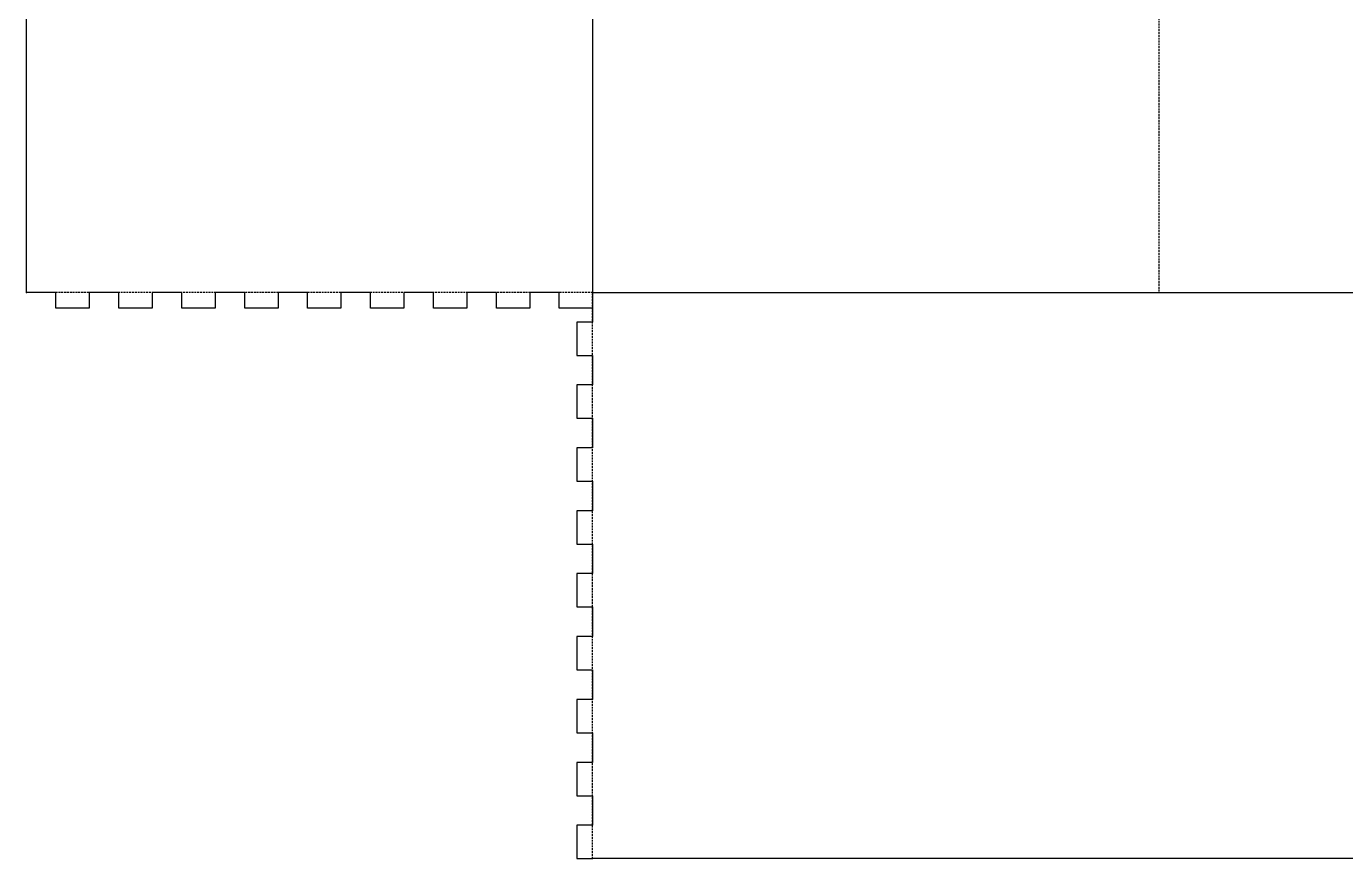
# Model space of a CAD drawing. Header units: millimetres. Extents: x -150 to 450, y -150 to 300.
# Drawn here: x -150 to 199.5, y -150 to 70.5 of the extents above; entities that cross this region are included whole.
import ezdxf

# ---------------------------------------------------------------- set-up
doc = ezdxf.new("R2010")
doc.units = ezdxf.units.MM
doc.linetypes.add('DASHED', pattern=[0.75, 0.5, -0.25])
doc.layers.get('0').update_dxf_attribs({"linetype": 'CONTINUOUS'})

msp = doc.modelspace()

# ---------------------------------------------------------------- linework, layer by layer
for p, q in [((-150, 0), (-150, 150)), ((0, 150), (0, 0)), ((-142.17, 0), (-150, 0)), ((-142.17, -4.2), (-142.17, 0)), ((-125.5, 0), (-133.33, 0)), ((-133.33, 0), (-133.33, -4.2)), ((-125.5, -4.2), (-125.5, 0)), ((-116.67, 0), (-116.67, -4.2)), ((-108.83, 0), (-116.67, 0)), ((-108.83, -4.2), (-108.83, 0)), ((-100, 0), (-100, -4.2)), ((-92.17, 0), (-100, 0)), ((-92.17, -4.2), (-92.17, 0)), ((-83.33, 0), (-83.33, -4.2)), ((-75.5, 0), (-83.33, 0)), ((-75.5, -4.2), (-75.5, 0)), ((-66.67, 0), (-66.67, -4.2)), ((-58.83, 0), (-66.67, 0)), ((-58.83, -4.2), (-58.83, 0)), ((-50, 0), (-50, -4.2)), ((-42.17, 0), (-50, 0)), ((-42.17, -4.2), (-42.17, 0)), ((-33.33, 0), (-33.33, -4.2)), ((-25.5, 0), (-33.33, 0)), ((-25.5, -4.2), (-25.5, 0)), ((-16.67, 0), (-16.67, -4.2)), ((-8.83, 0), (-16.67, 0)), ((-8.83, -4.2), (-8.83, 0)), ((0, 0), (300, 0)), ((0, 0), (0, -7.83)), ((-133.33, -4.2), (-142.17, -4.2)), ((-116.67, -4.2), (-125.5, -4.2)), ((-100, -4.2), (-108.83, -4.2)), ((-83.33, -4.2), (-92.17, -4.2)), ((-66.67, -4.2), (-75.5, -4.2)), ((-50, -4.2), (-58.83, -4.2)), ((-33.33, -4.2), (-42.17, -4.2)), ((-16.67, -4.2), (-25.5, -4.2)), ((0, -4.2), (-8.83, -4.2)), ((-4.2, -7.83), (-4.2, -16.67)), ((0, -7.83), (-4.2, -7.83)), ((-4.2, -16.67), (0, -16.67)), ((0, -16.67), (0, -24.5)), ((-4.2, -24.5), (-4.2, -33.33)), ((0, -24.5), (-4.2, -24.5)), ((-4.2, -33.33), (0, -33.33)), ((0, -33.33), (0, -41.17)), ((-4.2, -41.17), (-4.2, -50)), ((0, -41.17), (-4.2, -41.17)), ((-4.2, -50), (0, -50)), ((0, -50), (0, -57.83)), ((-4.2, -57.83), (-4.2, -66.67)), ((0, -57.83), (-4.2, -57.83)), ((-4.2, -66.67), (0, -66.67)), ((0, -66.67), (0, -74.5)), ((-4.2, -74.5), (-4.2, -83.33)), ((0, -74.5), (-4.2, -74.5)), ((-4.2, -83.33), (0, -83.33)), ((0, -83.33), (0, -91.17)), ((-4.2, -91.17), (-4.2, -100)), ((0, -91.17), (-4.2, -91.17)), ((-4.2, -100), (0, -100)), ((0, -100), (0, -107.83)), ((-4.2, -107.83), (-4.2, -116.67)), ((0, -107.83), (-4.2, -107.83)), ((-4.2, -116.67), (0, -116.67)), ((0, -116.67), (0, -124.5)), ((-4.2, -124.5), (-4.2, -133.33)), ((0, -124.5), (-4.2, -124.5)), ((-4.2, -133.33), (0, -133.33)), ((0, -133.33), (0, -141.17)), ((-4.2, -141.17), (-4.2, -150)), ((0, -141.17), (-4.2, -141.17)), ((-4.2, -150), (0, -150)), ((300, -150), (0, -150))]:
    msp.add_line(p, q)
at = {"linetype": 'DASHED'}
for p, q in [((150, 150), (150, 0)), ((0, 0), (-150, 0)), ((0, -150), (0, 0)), ((0, -150), (0, 0))]:
    msp.add_line(p, q, dxfattribs=at)
msp.add_lwpolyline([(0, 0), (300, 0), (300, 150), (0, 150)], close=True)
for p in [(0, 0), (-150, 0), (-150, 0), (0, -150), (0, -150)]:
    msp.add_point(p)

doc.saveas('drawing.dxf')
